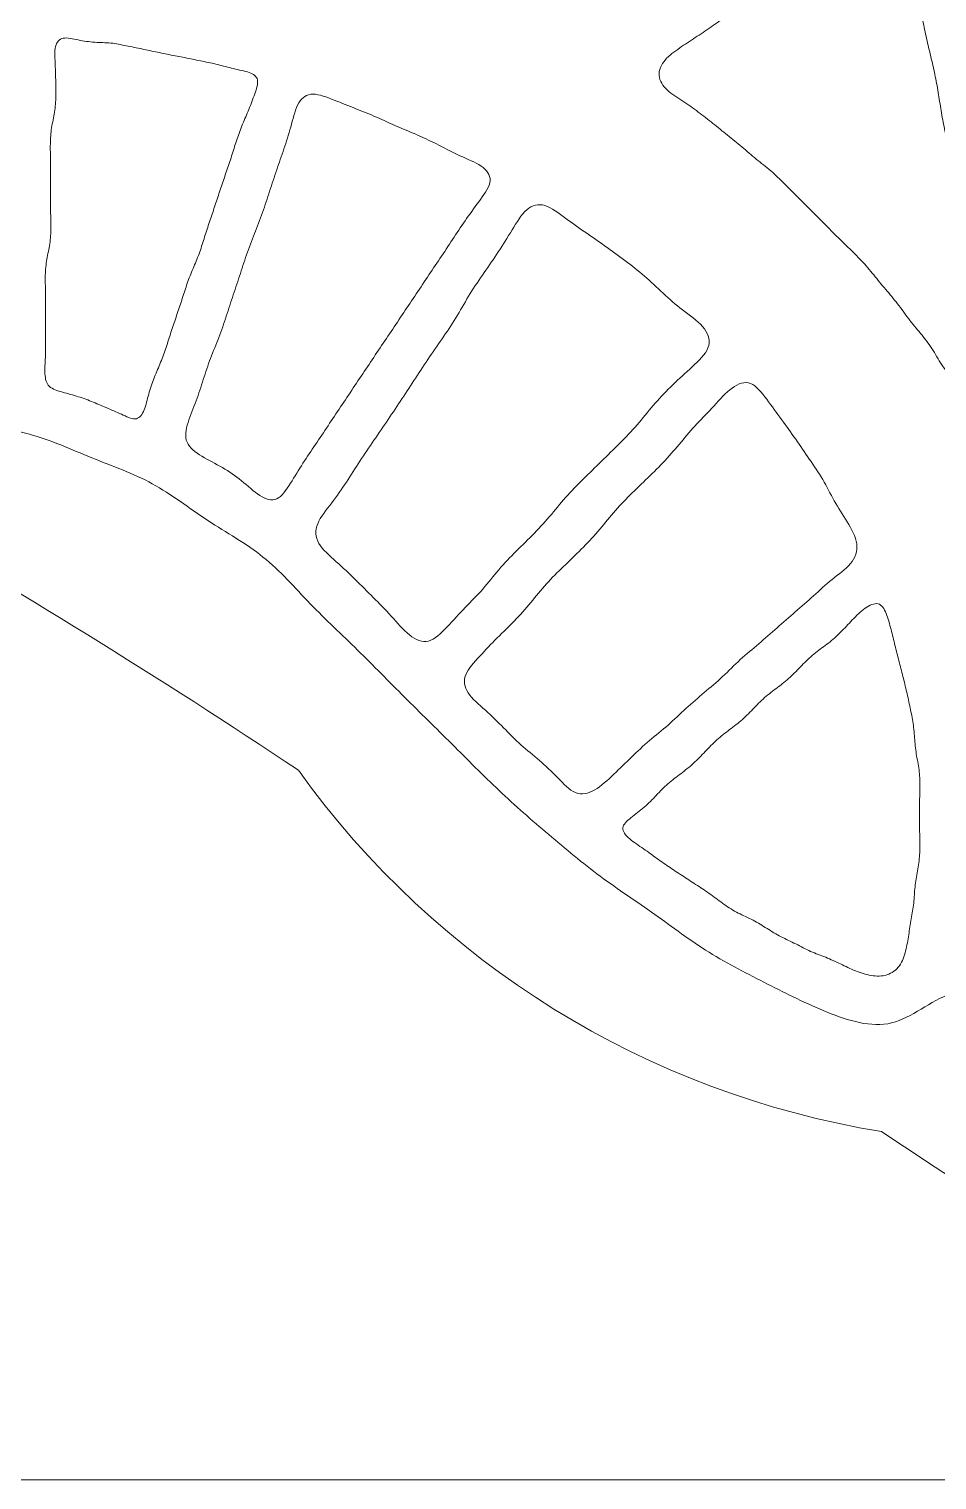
# Model space of a CAD drawing. Header units: inches. Extents: x 36 to 189, y -75 to 56.
# Drawn here: x 105.81 to 111.88, y -74.69 to -64.99 of the extents above; entities that cross this region are included whole.
import ezdxf

# ---------------------------------------------------------------- set-up
doc = ezdxf.new("R2010")
doc.units = ezdxf.units.IN
for name, color, linetype, lineweight in [('01_ORIGINAL_CAD', 7, 'Continuous', 20), ('10_EXTENSION_MASSES', 7, 'Continuous', 15), ('15_NEIGHBOURHOOD_CIRCULATION', 7, 'Continuous', 13)]:
    doc.layers.add(name, color=color, linetype=linetype, lineweight=lineweight)

# ---------------------------------------------------------------- blocks, each defined once
blk = doc.blocks.new('OPTION_08_GEOMETRIC_SHELL')
at = {"layer": '01_ORIGINAL_CAD'}
blk.add_line((71.4416, 17.3122), (36.2477, 17.3122), dxfattribs=at)
for centre, radius, start, end in [((27.3488, -15.6541), 45.3906, 56.18317, 60.40695), ((57.468, 25.5434), 5.9789, 215.66578, 260.76223), ((129.1585, 128.6999), 131.0408, 236.329902, 238.047924)]:
    blk.add_arc(centre, radius, start, end, dxfattribs=at)
at = {"layer": '10_EXTENSION_MASSES'}
for points, knots in [([(55.0617, 26.8065), (55.088, 26.8376), (55.1237, 26.863), (55.1589, 26.887), (55.194, 26.9111), (55.2287, 26.9338), (55.2632, 26.9565), (55.2978, 26.9792), (55.3323, 27.0019), (55.3664, 27.0258), (55.4005, 27.0497), (55.4343, 27.0748), (55.4692, 27.0975), (55.5041, 27.1203), (55.5402, 27.1407), (55.5774, 27.1593), (55.6146, 27.1778), (55.6528, 27.1946), (55.6905, 27.2126), (55.7283, 27.2307), (55.7655, 27.2499), (55.8027, 27.2692), (55.8398, 27.2885), (55.8769, 27.308), (55.9141, 27.3269), (55.9513, 27.3458), (55.9886, 27.3642), (56.0266, 27.3805), (56.0645, 27.3969), (56.103, 27.4113), (56.1413, 27.4258), (56.1797, 27.4403), (56.218, 27.455), (56.2566, 27.468), (56.2951, 27.4811), (56.3339, 27.4925), (56.373, 27.5054), (56.4122, 27.5183), (56.4516, 27.5327), (56.4922, 27.5487), (56.5329, 27.5647), (56.5747, 27.5822), (56.6089, 27.5855), (56.643, 27.5887), (56.6695, 27.5776), (56.6856, 27.5504), (56.7018, 27.5231), (56.7076, 27.4795), (56.7139, 27.4367), (56.7202, 27.3939), (56.727, 27.3518), (56.7347, 27.311), (56.7424, 27.2702), (56.7511, 27.2306), (56.7595, 27.1908), (56.7679, 27.151), (56.776, 27.1108), (56.7839, 27.0706), (56.7918, 27.0304), (56.7995, 26.99), (56.8084, 26.95), (56.8174, 26.9099), (56.8274, 26.8702), (56.837, 26.8303), (56.8466, 26.7905), (56.8557, 26.7506), (56.8641, 26.7106), (56.8725, 26.6706), (56.8803, 26.6304), (56.8869, 26.59), (56.8936, 26.5495), (56.8991, 26.5087), (56.9059, 26.4682), (56.9127, 26.4277), (56.9207, 26.3875), (56.9288, 26.3473), (56.937, 26.3071), (56.9453, 26.267), (56.9534, 26.2268), (56.9615, 26.1866), (56.9694, 26.1464), (56.9775, 26.1062), (56.9856, 26.066), (56.9938, 26.0258), (57.002, 25.9857), (57.0102, 25.9455), (57.0184, 25.9053), (57.0264, 25.8651), (57.0345, 25.8249), (57.0424, 25.7847), (57.0503, 25.7445), (57.0583, 25.7042), (57.0662, 25.664), (57.0743, 25.6238), (57.0824, 25.5836), (57.0907, 25.5435), (57.0989, 25.5033), (57.1071, 25.4632), (57.1153, 25.423), (57.1234, 25.3828), (57.1315, 25.3426), (57.1395, 25.3023), (57.1473, 25.2621), (57.1552, 25.2219), (57.1629, 25.1818), (57.1708, 25.1417), (57.1787, 25.1016), (57.1867, 25.0615), (57.1967, 25.0208), (57.2068, 24.98), (57.2188, 24.9387), (57.2263, 24.8987), (57.2337, 24.8587), (57.2364, 24.82), (57.2213, 24.787), (57.2061, 24.754), (57.1731, 24.7266), (57.1356, 24.7065), (57.098, 24.6865), (57.0559, 24.6739), (57.0199, 24.68), (56.984, 24.6862), (56.9542, 24.7112), (56.9289, 24.7432), (56.9037, 24.7752), (56.8831, 24.8142), (56.8608, 24.8507), (56.8385, 24.8872), (56.8145, 24.9212), (56.7885, 24.954), (56.7625, 24.9868), (56.7345, 25.0184), (56.7086, 25.0513), (56.6828, 25.0842), (56.6591, 25.1185), (56.634, 25.1517), (56.6089, 25.1849), (56.5825, 25.2169), (56.5557, 25.2489), (56.529, 25.2808), (56.5019, 25.3126), (56.4755, 25.3449), (56.4491, 25.3772), (56.4234, 25.4099), (56.3956, 25.4412), (56.3677, 25.4724), (56.3376, 25.5022), (56.3075, 25.5318), (56.2773, 25.5615), (56.2471, 25.591), (56.2171, 25.6208), (56.187, 25.6505), (56.1572, 25.6804), (56.1273, 25.7103), (56.0975, 25.7401), (56.0676, 25.7699), (56.0377, 25.7997), (56.0077, 25.8295), (55.9778, 25.8593), (55.9481, 25.8893), (55.9183, 25.9194), (55.8887, 25.9497), (55.8589, 25.9796), (55.829, 26.0094), (55.7989, 26.0389), (55.7672, 26.0661), (55.7356, 26.0932), (55.7024, 26.1181), (55.6701, 26.1444), (55.6379, 26.1706), (55.6066, 26.1983), (55.5747, 26.2252), (55.5429, 26.2521), (55.5105, 26.2781), (55.4781, 26.3043), (55.4458, 26.3305), (55.4135, 26.3568), (55.3811, 26.3827), (55.3487, 26.4086), (55.3161, 26.4341), (55.283, 26.4589), (55.2499, 26.4837), (55.2162, 26.5077), (55.1806, 26.531), (55.1449, 26.5543), (55.1072, 26.5768), (55.0771, 26.6051), (55.047, 26.6335), (55.0245, 26.6676), (55.0216, 26.7031), (55.0187, 26.7386), (55.0355, 26.7754), (55.0617, 26.8065)], [0, 0, 0, 0, 0.015625, 0.015625, 0.015625, 0.03125, 0.03125, 0.03125, 0.046875, 0.046875, 0.046875, 0.0625, 0.0625, 0.0625, 0.078125, 0.078125, 0.078125, 0.09375, 0.09375, 0.09375, 0.109375, 0.109375, 0.109375, 0.125, 0.125, 0.125, 0.140625, 0.140625, 0.140625, 0.15625, 0.15625, 0.15625, 0.171875, 0.171875, 0.171875, 0.1875, 0.1875, 0.1875, 0.203125, 0.203125, 0.203125, 0.21875, 0.21875, 0.21875, 0.234375, 0.234375, 0.234375, 0.25, 0.25, 0.25, 0.265625, 0.265625, 0.265625, 0.28125, 0.28125, 0.28125, 0.296875, 0.296875, 0.296875, 0.3125, 0.3125, 0.3125, 0.328125, 0.328125, 0.328125, 0.34375, 0.34375, 0.34375, 0.359375, 0.359375, 0.359375, 0.375, 0.375, 0.375, 0.390625, 0.390625, 0.390625, 0.40625, 0.40625, 0.40625, 0.421875, 0.421875, 0.421875, 0.4375, 0.4375, 0.4375, 0.453125, 0.453125, 0.453125, 0.46875, 0.46875, 0.46875, 0.484375, 0.484375, 0.484375, 0.5, 0.5, 0.5, 0.515625, 0.515625, 0.515625, 0.53125, 0.53125, 0.53125, 0.546875, 0.546875, 0.546875, 0.5625, 0.5625, 0.5625, 0.578125, 0.578125, 0.578125, 0.59375, 0.59375, 0.59375, 0.609375, 0.609375, 0.609375, 0.625, 0.625, 0.625, 0.640625, 0.640625, 0.640625, 0.65625, 0.65625, 0.65625, 0.671875, 0.671875, 0.671875, 0.6875, 0.6875, 0.6875, 0.703125, 0.703125, 0.703125, 0.71875, 0.71875, 0.71875, 0.734375, 0.734375, 0.734375, 0.75, 0.75, 0.75, 0.765625, 0.765625, 0.765625, 0.78125, 0.78125, 0.78125, 0.796875, 0.796875, 0.796875, 0.8125, 0.8125, 0.8125, 0.828125, 0.828125, 0.828125, 0.84375, 0.84375, 0.84375, 0.859375, 0.859375, 0.859375, 0.875, 0.875, 0.875, 0.890625, 0.890625, 0.890625, 0.90625, 0.90625, 0.90625, 0.921875, 0.921875, 0.921875, 0.9375, 0.9375, 0.9375, 0.953125, 0.953125, 0.953125, 0.96875, 0.96875, 0.96875, 0.984375, 0.984375, 0.984375, 1, 1, 1, 1]), ([(50.9396, 24.6319), (50.9219, 24.6535), (50.9176, 24.6857), (50.9169, 24.7213), (50.9162, 24.7569), (50.919, 24.7958), (50.9205, 24.8335), (50.9219, 24.8711), (50.9218, 24.9076), (50.9216, 24.9439), (50.9214, 24.9803), (50.9212, 25.0165), (50.9211, 25.0529), (50.921, 25.0892), (50.9212, 25.1256), (50.9211, 25.1621), (50.9211, 25.1986), (50.9209, 25.2351), (50.9202, 25.2717), (50.9196, 25.3084), (50.9185, 25.3451), (50.92, 25.3811), (50.9216, 25.417), (50.9257, 25.4522), (50.9321, 25.4869), (50.9385, 25.5215), (50.9471, 25.5557), (50.9515, 25.591), (50.956, 25.6263), (50.9564, 25.6628), (50.9562, 25.6993), (50.956, 25.7358), (50.9552, 25.7725), (50.9548, 25.809), (50.9544, 25.8455), (50.9544, 25.882), (50.9545, 25.9184), (50.9546, 25.9548), (50.9547, 25.9912), (50.9548, 26.0276), (50.9548, 26.0641), (50.9547, 26.1005), (50.9541, 26.1371), (50.9536, 26.1737), (50.9526, 26.2104), (50.9532, 26.2467), (50.9537, 26.2829), (50.956, 26.3188), (50.9616, 26.3539), (50.9672, 26.389), (50.9763, 26.4233), (50.9817, 26.4585), (50.9871, 26.4936), (50.9889, 26.5297), (50.9896, 26.5658), (50.9902, 26.6019), (50.9896, 26.6382), (50.9888, 26.675), (50.988, 26.7117), (50.9869, 26.7491), (50.9851, 26.7877), (50.9833, 26.8263), (50.9808, 26.8662), (50.9879, 26.8963), (50.9951, 26.9265), (51.012, 26.9469), (51.0388, 26.9523), (51.0656, 26.9578), (51.1024, 26.9482), (51.1392, 26.9407), (51.1761, 26.9333), (51.213, 26.928), (51.2494, 26.9255), (51.2859, 26.923), (51.3219, 26.9233), (51.357, 26.9197), (51.3921, 26.9162), (51.4264, 26.9087), (51.461, 26.9016), (51.4956, 26.8945), (51.5306, 26.8878), (51.5655, 26.8806), (51.6003, 26.8734), (51.635, 26.8658), (51.6697, 26.8584), (51.7043, 26.8511), (51.7389, 26.844), (51.7736, 26.8373), (51.8084, 26.8306), (51.8433, 26.8241), (51.8781, 26.8172), (51.913, 26.8103), (51.9478, 26.8029), (51.9822, 26.7958), (52.0166, 26.7886), (52.0507, 26.7818), (52.085, 26.7731), (52.1193, 26.7644), (52.1537, 26.7539), (52.1902, 26.7456), (52.2267, 26.7373), (52.2652, 26.7311), (52.2926, 26.7194), (52.3201, 26.7076), (52.3366, 26.6902), (52.3384, 26.6637), (52.3402, 26.6373), (52.3274, 26.6018), (52.3144, 26.5668), (52.3015, 26.5317), (52.2884, 26.497), (52.2745, 26.4637), (52.2607, 26.4303), (52.2461, 26.3983), (52.233, 26.3656), (52.2199, 26.333), (52.2083, 26.2997), (52.1972, 26.2662), (52.1861, 26.2327), (52.1755, 26.199), (52.1646, 26.1653), (52.1537, 26.1316), (52.1424, 26.0979), (52.131, 26.0643), (52.1197, 26.0307), (52.1082, 25.9973), (52.097, 25.9638), (52.0857, 25.9303), (52.0746, 25.8968), (52.0634, 25.8633), (52.0523, 25.8298), (52.041, 25.7962), (52.0298, 25.7627), (52.0185, 25.7292), (52.0072, 25.6957), (51.9964, 25.6621), (51.9856, 25.6284), (51.9753, 25.5947), (51.9642, 25.5611), (51.9531, 25.5276), (51.9413, 25.4942), (51.9279, 25.4614), (51.9144, 25.4286), (51.8994, 25.3963), (51.8865, 25.3634), (51.8735, 25.3304), (51.8626, 25.2968), (51.8517, 25.2631), (51.8407, 25.2294), (51.8298, 25.1956), (51.8186, 25.162), (51.8074, 25.1284), (51.7959, 25.0949), (51.7846, 25.0614), (51.7733, 25.0279), (51.7621, 24.9943), (51.7513, 24.9606), (51.7406, 24.9269), (51.7303, 24.8931), (51.7186, 24.8597), (51.707, 24.8264), (51.694, 24.7936), (51.6803, 24.7611), (51.6666, 24.7286), (51.6523, 24.6964), (51.6399, 24.6633), (51.6274, 24.6301), (51.6168, 24.5959), (51.607, 24.5596), (51.5973, 24.5232), (51.5885, 24.4847), (51.5752, 24.4558), (51.5619, 24.427), (51.5442, 24.408), (51.5192, 24.4068), (51.4942, 24.4057), (51.4618, 24.4225), (51.4283, 24.4381), (51.3947, 24.4537), (51.3598, 24.468), (51.3264, 24.4823), (51.2929, 24.4965), (51.2607, 24.5107), (51.228, 24.5238), (51.1953, 24.5368), (51.162, 24.5488), (51.1272, 24.5594), (51.0923, 24.57), (51.056, 24.5791), (51.0222, 24.5892), (50.9885, 24.5993), (50.9573, 24.6102), (50.9396, 24.6319)], [0, 0, 0, 0, 0.015625, 0.015625, 0.015625, 0.03125, 0.03125, 0.03125, 0.046875, 0.046875, 0.046875, 0.0625, 0.0625, 0.0625, 0.078125, 0.078125, 0.078125, 0.09375, 0.09375, 0.09375, 0.109375, 0.109375, 0.109375, 0.125, 0.125, 0.125, 0.140625, 0.140625, 0.140625, 0.15625, 0.15625, 0.15625, 0.171875, 0.171875, 0.171875, 0.1875, 0.1875, 0.1875, 0.203125, 0.203125, 0.203125, 0.21875, 0.21875, 0.21875, 0.234375, 0.234375, 0.234375, 0.25, 0.25, 0.25, 0.265625, 0.265625, 0.265625, 0.28125, 0.28125, 0.28125, 0.296875, 0.296875, 0.296875, 0.3125, 0.3125, 0.3125, 0.328125, 0.328125, 0.328125, 0.34375, 0.34375, 0.34375, 0.359375, 0.359375, 0.359375, 0.375, 0.375, 0.375, 0.390625, 0.390625, 0.390625, 0.40625, 0.40625, 0.40625, 0.421875, 0.421875, 0.421875, 0.4375, 0.4375, 0.4375, 0.453125, 0.453125, 0.453125, 0.46875, 0.46875, 0.46875, 0.484375, 0.484375, 0.484375, 0.5, 0.5, 0.5, 0.515625, 0.515625, 0.515625, 0.53125, 0.53125, 0.53125, 0.546875, 0.546875, 0.546875, 0.5625, 0.5625, 0.5625, 0.578125, 0.578125, 0.578125, 0.59375, 0.59375, 0.59375, 0.609375, 0.609375, 0.609375, 0.625, 0.625, 0.625, 0.640625, 0.640625, 0.640625, 0.65625, 0.65625, 0.65625, 0.671875, 0.671875, 0.671875, 0.6875, 0.6875, 0.6875, 0.703125, 0.703125, 0.703125, 0.71875, 0.71875, 0.71875, 0.734375, 0.734375, 0.734375, 0.75, 0.75, 0.75, 0.765625, 0.765625, 0.765625, 0.78125, 0.78125, 0.78125, 0.796875, 0.796875, 0.796875, 0.8125, 0.8125, 0.8125, 0.828125, 0.828125, 0.828125, 0.84375, 0.84375, 0.84375, 0.859375, 0.859375, 0.859375, 0.875, 0.875, 0.875, 0.890625, 0.890625, 0.890625, 0.90625, 0.90625, 0.90625, 0.921875, 0.921875, 0.921875, 0.9375, 0.9375, 0.9375, 0.953125, 0.953125, 0.953125, 0.96875, 0.96875, 0.96875, 0.984375, 0.984375, 0.984375, 1, 1, 1, 1]), ([(51.8668, 24.2509), (51.8511, 24.2887), (51.8588, 24.3346), (51.8733, 24.3821), (51.8877, 24.4297), (51.9089, 24.4788), (51.9269, 24.527), (51.945, 24.5753), (51.96, 24.6227), (51.9753, 24.6702), (51.9905, 24.7176), (52.006, 24.765), (52.0238, 24.8118), (52.0415, 24.8587), (52.0614, 24.9049), (52.0793, 24.9519), (52.0972, 24.9988), (52.1131, 25.0464), (52.1288, 25.0941), (52.1445, 25.1418), (52.1602, 25.1895), (52.1759, 25.2371), (52.1917, 25.2848), (52.2076, 25.3324), (52.2231, 25.38), (52.2387, 25.4276), (52.2539, 25.4753), (52.2707, 25.5224), (52.2874, 25.5696), (52.3057, 25.6162), (52.324, 25.663), (52.3423, 25.7098), (52.3604, 25.7567), (52.3771, 25.804), (52.3938, 25.8514), (52.4091, 25.8991), (52.4246, 25.9468), (52.4401, 25.9945), (52.4559, 26.0421), (52.4719, 26.0892), (52.488, 26.1364), (52.5043, 26.1831), (52.52, 26.2306), (52.5357, 26.2782), (52.5509, 26.3265), (52.5648, 26.3776), (52.5787, 26.4288), (52.5914, 26.4826), (52.6135, 26.5199), (52.6356, 26.5573), (52.6671, 26.5781), (52.7084, 26.5782), (52.7497, 26.5784), (52.8006, 26.558), (52.85, 26.5383), (52.8993, 26.5186), (52.9471, 26.4997), (52.994, 26.4812), (53.0409, 26.4626), (53.0871, 26.4444), (53.1331, 26.4243), (53.1792, 26.4042), (53.2251, 26.3823), (53.2717, 26.362), (53.3184, 26.3416), (53.3657, 26.3228), (53.4122, 26.3024), (53.4586, 26.282), (53.5043, 26.2601), (53.5498, 26.2368), (53.5953, 26.2135), (53.6408, 26.1889), (53.6901, 26.1665), (53.7395, 26.1441), (53.7927, 26.1238), (53.8315, 26.0974), (53.8704, 26.071), (53.8948, 26.0384), (53.8918, 26.0001), (53.8889, 25.9618), (53.8585, 25.9179), (53.8275, 25.8747), (53.7965, 25.8316), (53.7648, 25.7892), (53.7354, 25.7472), (53.706, 25.7051), (53.6789, 25.6634), (53.6513, 25.6215), (53.6237, 25.5796), (53.5957, 25.5376), (53.5676, 25.4956), (53.5395, 25.4536), (53.5113, 25.4116), (53.4832, 25.3696), (53.4551, 25.3276), (53.427, 25.2856), (53.3989, 25.2436), (53.3708, 25.2016), (53.3427, 25.1596), (53.3146, 25.1176), (53.2866, 25.0756), (53.2585, 25.0336), (53.2304, 24.9917), (53.2023, 24.9497), (53.1742, 24.9077), (53.1461, 24.8657), (53.118, 24.8237), (53.0899, 24.7817), (53.0618, 24.7397), (53.0337, 24.6977), (53.0056, 24.6557), (52.9775, 24.6138), (52.9495, 24.5718), (52.9214, 24.5298), (52.8933, 24.4877), (52.8653, 24.4457), (52.8373, 24.4036), (52.8092, 24.3615), (52.7812, 24.3195), (52.7531, 24.2776), (52.725, 24.2361), (52.6969, 24.1946), (52.6688, 24.1535), (52.6412, 24.1101), (52.6136, 24.0666), (52.5866, 24.0209), (52.5582, 23.9761), (52.5298, 23.9313), (52.5, 23.8875), (52.4658, 23.8721), (52.4315, 23.8568), (52.3927, 23.8699), (52.3528, 23.8956), (52.3129, 23.9213), (52.2719, 23.9594), (52.2307, 23.993), (52.1894, 24.0266), (52.1478, 24.0555), (52.1029, 24.0815), (52.0579, 24.1075), (52.0096, 24.1306), (51.9658, 24.157), (51.922, 24.1834), (51.8826, 24.2131), (51.8668, 24.2509)], [0, 0, 0, 0, 0.020833, 0.020833, 0.020833, 0.041667, 0.041667, 0.041667, 0.0625, 0.0625, 0.0625, 0.083333, 0.083333, 0.083333, 0.104167, 0.104167, 0.104167, 0.125, 0.125, 0.125, 0.145833, 0.145833, 0.145833, 0.166667, 0.166667, 0.166667, 0.1875, 0.1875, 0.1875, 0.208333, 0.208333, 0.208333, 0.229167, 0.229167, 0.229167, 0.25, 0.25, 0.25, 0.270833, 0.270833, 0.270833, 0.291667, 0.291667, 0.291667, 0.3125, 0.3125, 0.3125, 0.333333, 0.333333, 0.333333, 0.354167, 0.354167, 0.354167, 0.375, 0.375, 0.375, 0.395833, 0.395833, 0.395833, 0.416667, 0.416667, 0.416667, 0.4375, 0.4375, 0.4375, 0.458333, 0.458333, 0.458333, 0.479167, 0.479167, 0.479167, 0.5, 0.5, 0.5, 0.520833, 0.520833, 0.520833, 0.541667, 0.541667, 0.541667, 0.5625, 0.5625, 0.5625, 0.583333, 0.583333, 0.583333, 0.604167, 0.604167, 0.604167, 0.625, 0.625, 0.625, 0.645833, 0.645833, 0.645833, 0.666667, 0.666667, 0.666667, 0.6875, 0.6875, 0.6875, 0.708333, 0.708333, 0.708333, 0.729167, 0.729167, 0.729167, 0.75, 0.75, 0.75, 0.770833, 0.770833, 0.770833, 0.791667, 0.791667, 0.791667, 0.8125, 0.8125, 0.8125, 0.833333, 0.833333, 0.833333, 0.854167, 0.854167, 0.854167, 0.875, 0.875, 0.875, 0.895833, 0.895833, 0.895833, 0.916667, 0.916667, 0.916667, 0.9375, 0.9375, 0.9375, 0.958333, 0.958333, 0.958333, 0.979167, 0.979167, 0.979167, 1, 1, 1, 1]), ([(52.8334, 23.8447), (52.869, 23.8913), (52.901, 23.9378), (52.9316, 23.9844), (52.9622, 24.0311), (52.9913, 24.0778), (53.0218, 24.1244), (53.0522, 24.171), (53.0841, 24.2174), (53.1159, 24.2638), (53.1477, 24.3101), (53.1793, 24.3565), (53.2106, 24.4028), (53.2418, 24.4491), (53.2726, 24.4953), (53.3032, 24.5417), (53.3338, 24.588), (53.3642, 24.6345), (53.3946, 24.6811), (53.4251, 24.7278), (53.4556, 24.7747), (53.4873, 24.8211), (53.5189, 24.8675), (53.5517, 24.9134), (53.5832, 24.9597), (53.6147, 25.0059), (53.645, 25.0525), (53.6737, 25.1003), (53.7024, 25.148), (53.7295, 25.1969), (53.7591, 25.2446), (53.7886, 25.2924), (53.8206, 25.3389), (53.8525, 25.3851), (53.8843, 25.4312), (53.9159, 25.4769), (53.9469, 25.5239), (53.978, 25.5709), (54.0083, 25.6193), (54.0391, 25.6701), (54.0699, 25.721), (54.101, 25.7744), (54.1371, 25.8059), (54.1731, 25.8375), (54.2141, 25.8471), (54.2585, 25.8333), (54.303, 25.8195), (54.3509, 25.7822), (54.3982, 25.7473), (54.4455, 25.7124), (54.4921, 25.6799), (54.538, 25.648), (54.584, 25.6161), (54.6293, 25.5848), (54.6744, 25.5524), (54.7195, 25.5201), (54.7645, 25.4868), (54.8092, 25.4532), (54.8539, 25.4195), (54.8983, 25.3854), (54.9402, 25.3483), (54.9821, 25.3111), (55.0215, 25.2709), (55.0631, 25.2328), (55.1047, 25.1947), (55.1485, 25.1587), (55.1958, 25.1226), (55.243, 25.0864), (55.2937, 25.0502), (55.3242, 25.0098), (55.3547, 24.9693), (55.365, 24.9246), (55.3479, 24.8811), (55.3309, 24.8377), (55.2866, 24.7955), (55.2425, 24.7548), (55.1984, 24.7141), (55.1546, 24.6749), (55.1132, 24.6351), (55.0718, 24.5953), (55.0328, 24.5549), (54.9962, 24.5126), (54.9596, 24.4703), (54.9253, 24.4261), (54.8887, 24.3834), (54.8521, 24.3407), (54.8133, 24.2996), (54.7733, 24.2591), (54.7334, 24.2186), (54.6925, 24.1789), (54.6518, 24.139), (54.611, 24.0992), (54.5704, 24.0592), (54.5297, 24.0192), (54.4891, 23.9793), (54.4484, 23.9394), (54.4105, 23.8976), (54.3726, 23.8557), (54.3375, 23.8119), (54.3013, 23.7688), (54.2651, 23.7258), (54.2278, 23.6835), (54.1883, 23.6428), (54.1487, 23.6021), (54.1068, 23.563), (54.0665, 23.5228), (54.0262, 23.4826), (53.9874, 23.4413), (53.9509, 23.3985), (53.9143, 23.3556), (53.8801, 23.3113), (53.843, 23.2694), (53.806, 23.2274), (53.7662, 23.1878), (53.7262, 23.1459), (53.6862, 23.104), (53.646, 23.0598), (53.6053, 23.0168), (53.5645, 22.9739), (53.5232, 22.9323), (53.4809, 22.921), (53.4386, 22.9098), (53.3952, 22.9291), (53.3534, 22.9627), (53.3116, 22.9963), (53.2713, 23.0443), (53.2312, 23.0885), (53.191, 23.1326), (53.1509, 23.1729), (53.1111, 23.2128), (53.0714, 23.2528), (53.0319, 23.2924), (52.9913, 23.3323), (52.9506, 23.3722), (52.9087, 23.4123), (52.8642, 23.4523), (52.8198, 23.4924), (52.7727, 23.5324), (52.7481, 23.5745), (52.7235, 23.6166), (52.7214, 23.6607), (52.7399, 23.7061), (52.7585, 23.7515), (52.7977, 23.7982), (52.8334, 23.8447)], [0, 0, 0, 0, 0.020833, 0.020833, 0.020833, 0.041667, 0.041667, 0.041667, 0.0625, 0.0625, 0.0625, 0.083333, 0.083333, 0.083333, 0.104167, 0.104167, 0.104167, 0.125, 0.125, 0.125, 0.145833, 0.145833, 0.145833, 0.166667, 0.166667, 0.166667, 0.1875, 0.1875, 0.1875, 0.208333, 0.208333, 0.208333, 0.229167, 0.229167, 0.229167, 0.25, 0.25, 0.25, 0.270833, 0.270833, 0.270833, 0.291667, 0.291667, 0.291667, 0.3125, 0.3125, 0.3125, 0.333333, 0.333333, 0.333333, 0.354167, 0.354167, 0.354167, 0.375, 0.375, 0.375, 0.395833, 0.395833, 0.395833, 0.416667, 0.416667, 0.416667, 0.4375, 0.4375, 0.4375, 0.458333, 0.458333, 0.458333, 0.479167, 0.479167, 0.479167, 0.5, 0.5, 0.5, 0.520833, 0.520833, 0.520833, 0.541667, 0.541667, 0.541667, 0.5625, 0.5625, 0.5625, 0.583333, 0.583333, 0.583333, 0.604167, 0.604167, 0.604167, 0.625, 0.625, 0.625, 0.645833, 0.645833, 0.645833, 0.666667, 0.666667, 0.666667, 0.6875, 0.6875, 0.6875, 0.708333, 0.708333, 0.708333, 0.729167, 0.729167, 0.729167, 0.75, 0.75, 0.75, 0.770833, 0.770833, 0.770833, 0.791667, 0.791667, 0.791667, 0.8125, 0.8125, 0.8125, 0.833333, 0.833333, 0.833333, 0.854167, 0.854167, 0.854167, 0.875, 0.875, 0.875, 0.895833, 0.895833, 0.895833, 0.916667, 0.916667, 0.916667, 0.9375, 0.9375, 0.9375, 0.958333, 0.958333, 0.958333, 0.979167, 0.979167, 0.979167, 1, 1, 1, 1]), ([(53.8234, 22.8215), (53.8621, 22.8629), (53.9004, 22.9031), (53.9393, 22.942), (53.9782, 22.9809), (54.0177, 23.0184), (54.0554, 23.0575), (54.0931, 23.0966), (54.129, 23.1373), (54.1637, 23.1788), (54.1984, 23.2203), (54.2319, 23.2627), (54.2682, 23.3031), (54.3045, 23.3435), (54.3437, 23.3819), (54.3831, 23.42), (54.4226, 23.4582), (54.4624, 23.4962), (54.501, 23.5349), (54.5397, 23.5736), (54.5773, 23.6131), (54.6125, 23.6542), (54.6477, 23.6954), (54.6804, 23.7382), (54.7158, 23.7792), (54.7512, 23.8203), (54.7892, 23.8595), (54.8279, 23.8981), (54.8667, 23.9368), (54.9062, 23.9749), (54.9457, 24.013), (54.9852, 24.0512), (55.0247, 24.0894), (55.0618, 24.1292), (55.099, 24.1691), (55.1338, 24.2107), (55.1684, 24.2519), (55.2031, 24.2932), (55.2375, 24.3343), (55.2743, 24.374), (55.311, 24.4138), (55.35, 24.4523), (55.3892, 24.4946), (55.4283, 24.5369), (55.4676, 24.583), (55.5089, 24.6134), (55.5503, 24.6439), (55.5936, 24.6586), (55.6326, 24.6436), (55.6716, 24.6285), (55.7063, 24.5837), (55.7404, 24.5382), (55.7744, 24.4927), (55.8079, 24.4465), (55.8403, 24.4021), (55.8726, 24.3576), (55.9039, 24.3148), (55.9343, 24.271), (55.9648, 24.2272), (55.9945, 24.1824), (56.0251, 24.1377), (56.0557, 24.0931), (56.0873, 24.0486), (56.1148, 24.0021), (56.1422, 23.9556), (56.1655, 23.9071), (56.1921, 23.8598), (56.2187, 23.8125), (56.2486, 23.7665), (56.2779, 23.7183), (56.3072, 23.6702), (56.336, 23.62), (56.3423, 23.572), (56.3487, 23.524), (56.3326, 23.4782), (56.3006, 23.4393), (56.2686, 23.4003), (56.2207, 23.3683), (56.177, 23.3331), (56.1333, 23.298), (56.0938, 23.2597), (56.0536, 23.2232), (56.0135, 23.1866), (55.9727, 23.1518), (55.9318, 23.1166), (55.891, 23.0814), (55.8501, 23.0458), (55.8094, 23.0099), (55.7688, 22.974), (55.7284, 22.9378), (55.6872, 22.9028), (55.646, 22.8678), (55.604, 22.8341), (55.5639, 22.7974), (55.5238, 22.7607), (55.4857, 22.721), (55.4459, 22.6839), (55.4061, 22.6467), (55.3647, 22.6121), (55.3234, 22.5773), (55.2821, 22.5425), (55.2409, 22.5075), (55.2008, 22.4708), (55.1608, 22.4341), (55.1218, 22.3956), (55.081, 22.3599), (55.0402, 22.3243), (54.9976, 22.2914), (54.9567, 22.2562), (54.9158, 22.221), (54.8768, 22.1834), (54.8376, 22.1455), (54.7984, 22.1077), (54.7592, 22.0697), (54.7181, 22.0306), (54.677, 21.9916), (54.6341, 21.9515), (54.5909, 21.9265), (54.5478, 21.9015), (54.5044, 21.8917), (54.4631, 21.9083), (54.4218, 21.9249), (54.3826, 21.9679), (54.3428, 22.0087), (54.303, 22.0494), (54.2627, 22.088), (54.2214, 22.1236), (54.1801, 22.1592), (54.1378, 22.1918), (54.0979, 22.2277), (54.058, 22.2636), (54.0203, 22.3028), (53.9817, 22.3418), (53.9431, 22.3809), (53.9035, 22.4199), (53.8607, 22.4586), (53.8178, 22.4973), (53.7717, 22.5358), (53.7454, 22.5751), (53.7192, 22.6145), (53.7128, 22.6547), (53.7291, 22.6961), (53.7455, 22.7375), (53.7846, 22.7801), (53.8234, 22.8215)], [0, 0, 0, 0, 0.020833, 0.020833, 0.020833, 0.041667, 0.041667, 0.041667, 0.0625, 0.0625, 0.0625, 0.083333, 0.083333, 0.083333, 0.104167, 0.104167, 0.104167, 0.125, 0.125, 0.125, 0.145833, 0.145833, 0.145833, 0.166667, 0.166667, 0.166667, 0.1875, 0.1875, 0.1875, 0.208333, 0.208333, 0.208333, 0.229167, 0.229167, 0.229167, 0.25, 0.25, 0.25, 0.270833, 0.270833, 0.270833, 0.291667, 0.291667, 0.291667, 0.3125, 0.3125, 0.3125, 0.333333, 0.333333, 0.333333, 0.354167, 0.354167, 0.354167, 0.375, 0.375, 0.375, 0.395833, 0.395833, 0.395833, 0.416667, 0.416667, 0.416667, 0.4375, 0.4375, 0.4375, 0.458333, 0.458333, 0.458333, 0.479167, 0.479167, 0.479167, 0.5, 0.5, 0.5, 0.520833, 0.520833, 0.520833, 0.541667, 0.541667, 0.541667, 0.5625, 0.5625, 0.5625, 0.583333, 0.583333, 0.583333, 0.604167, 0.604167, 0.604167, 0.625, 0.625, 0.625, 0.645833, 0.645833, 0.645833, 0.666667, 0.666667, 0.666667, 0.6875, 0.6875, 0.6875, 0.708333, 0.708333, 0.708333, 0.729167, 0.729167, 0.729167, 0.75, 0.75, 0.75, 0.770833, 0.770833, 0.770833, 0.791667, 0.791667, 0.791667, 0.8125, 0.8125, 0.8125, 0.833333, 0.833333, 0.833333, 0.854167, 0.854167, 0.854167, 0.875, 0.875, 0.875, 0.895833, 0.895833, 0.895833, 0.916667, 0.916667, 0.916667, 0.9375, 0.9375, 0.9375, 0.958333, 0.958333, 0.958333, 0.979167, 0.979167, 0.979167, 1, 1, 1, 1]), ([(54.7788, 21.6723), (54.7806, 21.6958), (54.8047, 21.7174), (54.833, 21.7399), (54.8613, 21.7623), (54.8936, 21.7856), (54.9225, 21.8108), (54.9514, 21.836), (54.9768, 21.8631), (55.0023, 21.8899), (55.0277, 21.9167), (55.0533, 21.9432), (55.0808, 21.9672), (55.1082, 21.9912), (55.1375, 22.0127), (55.1664, 22.0347), (55.1953, 22.0568), (55.2238, 22.0794), (55.2509, 22.1041), (55.2781, 22.1288), (55.3038, 22.1557), (55.3295, 22.1826), (55.3552, 22.2094), (55.3809, 22.2363), (55.4081, 22.2609), (55.4353, 22.2855), (55.464, 22.3078), (55.4929, 22.3297), (55.5218, 22.3517), (55.551, 22.3733), (55.5784, 22.3976), (55.6058, 22.4219), (55.6315, 22.4488), (55.6573, 22.4754), (55.6832, 22.5021), (55.7092, 22.5285), (55.737, 22.5522), (55.7648, 22.5759), (55.7944, 22.5968), (55.8232, 22.6189), (55.8521, 22.641), (55.8801, 22.6643), (55.9069, 22.6896), (55.9336, 22.7149), (55.959, 22.7422), (55.9851, 22.7685), (56.0112, 22.7948), (56.038, 22.82), (56.0664, 22.8429), (56.0948, 22.8657), (56.1248, 22.8861), (56.1533, 22.9085), (56.1818, 22.931), (56.2088, 22.9555), (56.2348, 22.9813), (56.2609, 23.0072), (56.286, 23.0344), (56.3127, 23.0625), (56.3394, 23.0905), (56.3678, 23.1193), (56.3979, 23.1407), (56.4281, 23.1622), (56.46, 23.1764), (56.4845, 23.1703), (56.509, 23.1642), (56.5262, 23.1379), (56.5395, 23.1056), (56.5528, 23.0733), (56.5622, 23.035), (56.5713, 22.9985), (56.5804, 22.9621), (56.5891, 22.9276), (56.5979, 22.8931), (56.6066, 22.8586), (56.6154, 22.8241), (56.6241, 22.7895), (56.6329, 22.7549), (56.6418, 22.72), (56.6506, 22.6853), (56.6594, 22.6505), (56.6682, 22.6157), (56.6762, 22.5807), (56.6842, 22.5457), (56.6913, 22.5105), (56.6988, 22.4755), (56.7063, 22.4404), (56.7142, 22.4054), (56.7192, 22.3697), (56.7241, 22.334), (56.7262, 22.2974), (56.7294, 22.2612), (56.7325, 22.225), (56.7366, 22.189), (56.7426, 22.1536), (56.7485, 22.1182), (56.7562, 22.0832), (56.76, 22.0473), (56.7639, 22.0113), (56.7638, 21.9743), (56.7635, 21.9372), (56.7631, 21.9001), (56.7625, 21.863), (56.7622, 21.8259), (56.7619, 21.7889), (56.7619, 21.752), (56.7621, 21.715), (56.7623, 21.678), (56.7627, 21.6409), (56.7633, 21.6038), (56.764, 21.5667), (56.7648, 21.5295), (56.7624, 21.4931), (56.7601, 21.4567), (56.7545, 21.421), (56.7483, 21.3855), (56.7421, 21.35), (56.7354, 21.3146), (56.7316, 21.2785), (56.7279, 21.2424), (56.7271, 21.2057), (56.7229, 21.1698), (56.7187, 21.1339), (56.7112, 21.0989), (56.7052, 21.0635), (56.6993, 21.0281), (56.6948, 20.9924), (56.6896, 20.9566), (56.6843, 20.9209), (56.6781, 20.8851), (56.669, 20.8497), (56.6598, 20.8144), (56.6477, 20.7794), (56.6271, 20.7509), (56.6065, 20.7224), (56.5775, 20.7004), (56.5444, 20.6898), (56.5113, 20.6792), (56.474, 20.68), (56.4379, 20.6859), (56.4018, 20.6919), (56.3667, 20.703), (56.333, 20.7167), (56.2993, 20.7303), (56.2669, 20.7466), (56.2341, 20.7623), (56.2014, 20.7781), (56.1684, 20.7933), (56.1349, 20.8068), (56.1013, 20.8203), (56.0671, 20.8321), (56.0338, 20.8469), (56.0006, 20.8617), (55.9682, 20.8795), (55.9352, 20.896), (55.9023, 20.9126), (55.8688, 20.9279), (55.8366, 20.9449), (55.8044, 20.9618), (55.7735, 20.9804), (55.7428, 20.9995), (55.712, 21.0187), (55.6815, 21.0383), (55.6491, 21.0552), (55.6168, 21.0721), (55.5826, 21.0862), (55.55, 21.103), (55.5173, 21.1198), (55.4862, 21.1393), (55.4562, 21.1606), (55.4263, 21.1819), (55.3974, 21.205), (55.3677, 21.2264), (55.338, 21.2478), (55.3075, 21.2674), (55.2771, 21.2871), (55.2467, 21.3068), (55.2164, 21.3266), (55.1861, 21.3465), (55.1558, 21.3665), (55.1255, 21.3865), (55.0956, 21.4066), (55.0656, 21.4267), (55.036, 21.4468), (55.0069, 21.4678), (54.9777, 21.4888), (54.949, 21.5107), (54.9176, 21.5324), (54.8862, 21.5542), (54.8522, 21.5759), (54.8249, 21.5996), (54.7976, 21.6232), (54.777, 21.6487), (54.7788, 21.6723)], [0, 0, 0, 0, 0.015625, 0.015625, 0.015625, 0.03125, 0.03125, 0.03125, 0.046875, 0.046875, 0.046875, 0.0625, 0.0625, 0.0625, 0.078125, 0.078125, 0.078125, 0.09375, 0.09375, 0.09375, 0.109375, 0.109375, 0.109375, 0.125, 0.125, 0.125, 0.140625, 0.140625, 0.140625, 0.15625, 0.15625, 0.15625, 0.171875, 0.171875, 0.171875, 0.1875, 0.1875, 0.1875, 0.203125, 0.203125, 0.203125, 0.21875, 0.21875, 0.21875, 0.234375, 0.234375, 0.234375, 0.25, 0.25, 0.25, 0.265625, 0.265625, 0.265625, 0.28125, 0.28125, 0.28125, 0.296875, 0.296875, 0.296875, 0.3125, 0.3125, 0.3125, 0.328125, 0.328125, 0.328125, 0.34375, 0.34375, 0.34375, 0.359375, 0.359375, 0.359375, 0.375, 0.375, 0.375, 0.390625, 0.390625, 0.390625, 0.40625, 0.40625, 0.40625, 0.421875, 0.421875, 0.421875, 0.4375, 0.4375, 0.4375, 0.453125, 0.453125, 0.453125, 0.46875, 0.46875, 0.46875, 0.484375, 0.484375, 0.484375, 0.5, 0.5, 0.5, 0.515625, 0.515625, 0.515625, 0.53125, 0.53125, 0.53125, 0.546875, 0.546875, 0.546875, 0.5625, 0.5625, 0.5625, 0.578125, 0.578125, 0.578125, 0.59375, 0.59375, 0.59375, 0.609375, 0.609375, 0.609375, 0.625, 0.625, 0.625, 0.640625, 0.640625, 0.640625, 0.65625, 0.65625, 0.65625, 0.671875, 0.671875, 0.671875, 0.6875, 0.6875, 0.6875, 0.703125, 0.703125, 0.703125, 0.71875, 0.71875, 0.71875, 0.734375, 0.734375, 0.734375, 0.75, 0.75, 0.75, 0.765625, 0.765625, 0.765625, 0.78125, 0.78125, 0.78125, 0.796875, 0.796875, 0.796875, 0.8125, 0.8125, 0.8125, 0.828125, 0.828125, 0.828125, 0.84375, 0.84375, 0.84375, 0.859375, 0.859375, 0.859375, 0.875, 0.875, 0.875, 0.890625, 0.890625, 0.890625, 0.90625, 0.90625, 0.90625, 0.921875, 0.921875, 0.921875, 0.9375, 0.9375, 0.9375, 0.953125, 0.953125, 0.953125, 0.96875, 0.96875, 0.96875, 0.984375, 0.984375, 0.984375, 1, 1, 1, 1])]:
    blk.add_open_spline(points, degree=3, knots=knots, dxfattribs=at)
at = {"layer": '15_NEIGHBOURHOOD_CIRCULATION'}
for points, knots in [([(41.5058, 26.3433), (41.5891, 26.3054), (41.6711, 26.2668), (41.7545, 26.2297), (41.838, 26.1926), (41.9228, 26.1569), (41.9984, 26.1074), (42.074, 26.0579), (42.1403, 25.9946), (42.2101, 25.9352), (42.2799, 25.8758), (42.3533, 25.8203), (42.4236, 25.7631), (42.494, 25.7059), (42.5612, 25.647), (42.6327, 25.589), (42.7041, 25.5309), (42.7798, 25.4737), (42.8481, 25.4156), (42.9164, 25.3575), (42.9774, 25.2985), (43.054, 25.2448), (43.1307, 25.1911), (43.223, 25.1426), (43.3075, 25.1582), (43.392, 25.1739), (43.4686, 25.2536), (43.5471, 25.2858), (43.6256, 25.318), (43.706, 25.3026), (43.7876, 25.2707), (43.8692, 25.2387), (43.9521, 25.1902), (44.0426, 25.1698), (44.1332, 25.1493), (44.2313, 25.1568), (44.3103, 25.1947), (44.3892, 25.2327), (44.4489, 25.3011), (44.4635, 25.3875), (44.4782, 25.4738), (44.4478, 25.5781), (44.3861, 25.6416), (44.3245, 25.705), (44.2316, 25.7278), (44.1429, 25.7543), (44.0542, 25.7808), (43.9697, 25.8111), (43.9049, 25.8695), (43.8401, 25.9279), (43.795, 26.0143), (43.7432, 26.0934), (43.6913, 26.1725), (43.6329, 26.2442), (43.6571, 26.308), (43.6814, 26.3718), (43.7885, 26.4277), (43.8669, 26.4884), (43.9453, 26.5491), (43.995, 26.6146), (44.0599, 26.673), (44.1248, 26.7313), (44.2049, 26.7825), (44.2742, 26.8468), (44.3434, 26.9112), (44.4017, 26.9887), (44.4722, 27.039), (44.5427, 27.0892), (44.6255, 27.1121), (44.7139, 27.1108), (44.8024, 27.1094), (44.8966, 27.0838), (44.9882, 27.0698), (45.0798, 27.0558), (45.1687, 27.0534), (45.2588, 27.0455), (45.3489, 27.0376), (45.4402, 27.0242), (45.5312, 27.0127), (45.6222, 27.0013), (45.713, 26.9918), (45.8032, 26.983), (45.8934, 26.9742), (45.983, 26.966), (46.0747, 26.9551), (46.1664, 26.9442), (46.2602, 26.9306), (46.3341, 26.885), (46.408, 26.8393), (46.4619, 26.7617), (46.4976, 26.6752), (46.5333, 26.5886), (46.5508, 26.4932), (46.5967, 26.4197), (46.6426, 26.3461), (46.7171, 26.2945), (46.7947, 26.2435), (46.8724, 26.1926), (46.9533, 26.1423), (47.0398, 26.1317), (47.1263, 26.1212), (47.2183, 26.1503), (47.3044, 26.1835), (47.3904, 26.2167), (47.4703, 26.2538), (47.542, 26.3078), (47.6136, 26.3618), (47.677, 26.4326), (47.7348, 26.5032), (47.7926, 26.5737), (47.845, 26.644), (47.8692, 26.7287), (47.8935, 26.8135), (47.8897, 26.9128), (47.8569, 26.9961), (47.824, 27.0794), (47.7619, 27.1467), (47.689, 27.1997), (47.6161, 27.2527), (47.5323, 27.2915), (47.4507, 27.3326), (47.369, 27.3737), (47.2895, 27.4171), (47.2079, 27.459), (47.1263, 27.501), (47.0426, 27.5414), (46.9906, 27.6111), (46.9386, 27.6807), (46.9183, 27.7795), (46.9025, 27.8707), (46.8868, 27.9618), (46.8756, 28.0453), (46.859, 28.1355), (46.8425, 28.2257), (46.8206, 28.3227), (46.8084, 28.4106), (46.7962, 28.4984), (46.7937, 28.5772), (46.7701, 28.6735), (46.7465, 28.7698), (46.7019, 28.8837), (46.7305, 28.9387), (46.7592, 28.9936), (46.8611, 28.9896), (46.9566, 28.991), (47.0521, 28.9923), (47.1411, 28.999), (47.2315, 29.0046), (47.3218, 29.0101), (47.4135, 29.0145), (47.5048, 29.0193), (47.596, 29.0241), (47.6867, 29.0293), (47.7777, 29.0343), (47.8687, 29.0394), (47.9599, 29.0442), (48.051, 29.0491), (48.1421, 29.054), (48.2331, 29.059), (48.3241, 29.064), (48.4151, 29.069), (48.5062, 29.074), (48.5973, 29.0789), (48.6883, 29.0838), (48.7794, 29.0887), (48.8704, 29.0937), (48.9615, 29.0987), (49.0525, 29.1038), (49.1436, 29.1087), (49.2346, 29.1136), (49.3257, 29.1183), (49.4167, 29.1234), (49.5078, 29.1285), (49.5987, 29.1339), (49.6898, 29.1387), (49.7809, 29.1434), (49.8722, 29.1474), (49.9631, 29.1528), (50.0541, 29.1581), (50.1448, 29.1648), (50.236, 29.1691), (50.3272, 29.1733), (50.4189, 29.1751), (50.5097, 29.1811), (50.6006, 29.187), (50.6906, 29.1971), (50.778, 29.2208), (50.8654, 29.2445), (50.9502, 29.2818), (51.036, 29.3133), (51.1219, 29.3447), (51.2089, 29.3703), (51.2953, 29.3993), (51.3817, 29.4283), (51.4675, 29.4606), (51.5537, 29.4903), (51.6398, 29.52), (51.7264, 29.547), (51.8125, 29.5776), (51.8986, 29.6081), (51.9843, 29.6422), (52.072, 29.6652), (52.1597, 29.6881), (52.2493, 29.7), (52.34, 29.7141), (52.4306, 29.7281), (52.5222, 29.7442), (52.6113, 29.7591), (52.7004, 29.7739), (52.7871, 29.7875), (52.8786, 29.8026), (52.97, 29.8177), (53.0663, 29.8342), (53.1535, 29.8482), (53.2407, 29.8622), (53.3188, 29.8736), (53.4142, 29.8914), (53.5096, 29.9091), (53.6222, 29.9331), (53.6653, 30.0019), (53.7084, 30.0708), (53.6819, 30.1845), (53.6996, 30.2638), (53.7174, 30.3432), (53.7795, 30.3883), (53.8616, 30.4192), (53.9437, 30.4501), (54.0458, 30.4669), (54.1365, 30.4909), (54.2272, 30.515), (54.3064, 30.5464), (54.3919, 30.5741), (54.4773, 30.6017), (54.5688, 30.6257), (54.6571, 30.6513), (54.7454, 30.6769), (54.8305, 30.7042), (54.9171, 30.7315), (55.0037, 30.7589), (55.0918, 30.7863), (55.1808, 30.8067), (55.2697, 30.8271), (55.3595, 30.8405), (55.4494, 30.8554), (55.5393, 30.8702), (55.6292, 30.8866), (55.7191, 30.9025), (55.8089, 30.9184), (55.8987, 30.9338), (55.9885, 30.9492), (56.0784, 30.9646), (56.1683, 30.9798), (56.2581, 30.9958), (56.348, 31.0117), (56.4377, 31.0282), (56.5276, 31.0433), (56.6174, 31.0584), (56.7075, 31.072), (56.7972, 31.0888), (56.887, 31.1055), (56.9764, 31.1254), (57.0666, 31.1367), (57.1569, 31.148), (57.2479, 31.1507), (57.3391, 31.1523), (57.4303, 31.154), (57.5216, 31.1547), (57.6128, 31.1561), (57.7039, 31.1575), (57.795, 31.1597), (57.8862, 31.1615), (57.9774, 31.1632), (58.0687, 31.1645), (58.1598, 31.1661), (58.2509, 31.1677), (58.3419, 31.1696), (58.4331, 31.1712), (58.5244, 31.1727), (58.616, 31.1739), (58.707, 31.1761), (58.798, 31.1783), (58.8885, 31.1814), (58.9797, 31.1771), (59.0709, 31.1728), (59.1628, 31.161), (59.2524, 31.1469), (59.342, 31.1328), (59.4293, 31.1166), (59.5214, 31.1081), (59.6136, 31.0996), (59.7106, 31.0989), (59.7947, 31.0743), (59.8789, 31.0496), (59.9501, 31.001), (60.019, 30.9383), (60.0879, 30.8756), (60.1545, 30.7988), (60.2343, 30.7655), (60.3142, 30.7321), (60.4073, 30.7421), (60.4976, 30.7608), (60.5879, 30.7795), (60.6754, 30.8068), (60.764, 30.827), (60.8527, 30.8471), (60.9425, 30.86), (61.0299, 30.8448), (61.1172, 30.8296), (61.2021, 30.7863), (61.288, 30.753), (61.3739, 30.7197), (61.4608, 30.6964), (61.5473, 30.6685), (61.6337, 30.6405), (61.7197, 30.6079), (61.8058, 30.5774), (61.8919, 30.5468), (61.9781, 30.5184), (62.0647, 30.49), (62.1514, 30.4616), (62.2384, 30.4332), (62.3211, 30.3954), (62.4037, 30.3575), (62.482, 30.3102), (62.5611, 30.2647), (62.6402, 30.2193), (62.7202, 30.1757), (62.8002, 30.1318), (62.8801, 30.088), (62.9601, 30.0439), (63.0394, 29.999), (63.1187, 29.9541), (63.1974, 29.9083), (63.2778, 29.865), (63.3581, 29.8217), (63.4402, 29.7808), (63.5172, 29.7326), (63.5943, 29.6843), (63.6663, 29.6286), (63.7374, 29.5714), (63.8084, 29.5142), (63.8783, 29.4554), (63.9497, 29.3987), (64.0211, 29.342), (64.094, 29.2874), (64.1645, 29.2295), (64.235, 29.1716), (64.3032, 29.1105), (64.366, 29.0449), (64.4289, 28.9793), (64.4865, 28.9093), (64.5495, 28.8427), (64.6125, 28.7761), (64.6808, 28.7128), (64.7362, 28.6416), (64.7916, 28.5704), (64.8341, 28.4914), (64.8897, 28.4167), (64.9453, 28.342), (65.014, 28.2717), (65.0368, 28.19), (65.0596, 28.1082), (65.0364, 28.015), (65.0192, 27.9235), (65.002, 27.832), (64.9908, 27.7423), (65.0097, 27.6542), (65.0286, 27.5662), (65.0777, 27.4798), (65.1486, 27.4269), (65.2194, 27.374), (65.3121, 27.3546), (65.3991, 27.3257), (65.4861, 27.2968), (65.5676, 27.2583), (65.6559, 27.232)], [0, 0, 0, 0, 0.008, 0.008, 0.008, 0.016, 0.016, 0.016, 0.024, 0.024, 0.024, 0.032, 0.032, 0.032, 0.04, 0.04, 0.04, 0.048, 0.048, 0.048, 0.056, 0.056, 0.056, 0.064, 0.064, 0.064, 0.072, 0.072, 0.072, 0.08, 0.08, 0.08, 0.088, 0.088, 0.088, 0.096, 0.096, 0.096, 0.104, 0.104, 0.104, 0.112, 0.112, 0.112, 0.12, 0.12, 0.12, 0.128, 0.128, 0.128, 0.136, 0.136, 0.136, 0.144, 0.144, 0.144, 0.152, 0.152, 0.152, 0.16, 0.16, 0.16, 0.168, 0.168, 0.168, 0.176, 0.176, 0.176, 0.184, 0.184, 0.184, 0.192, 0.192, 0.192, 0.2, 0.2, 0.2, 0.208, 0.208, 0.208, 0.216, 0.216, 0.216, 0.224, 0.224, 0.224, 0.232, 0.232, 0.232, 0.24, 0.24, 0.24, 0.248, 0.248, 0.248, 0.256, 0.256, 0.256, 0.264, 0.264, 0.264, 0.272, 0.272, 0.272, 0.28, 0.28, 0.28, 0.288, 0.288, 0.288, 0.296, 0.296, 0.296, 0.304, 0.304, 0.304, 0.312, 0.312, 0.312, 0.32, 0.32, 0.32, 0.328, 0.328, 0.328, 0.336, 0.336, 0.336, 0.344, 0.344, 0.344, 0.352, 0.352, 0.352, 0.36, 0.36, 0.36, 0.368, 0.368, 0.368, 0.376, 0.376, 0.376, 0.384, 0.384, 0.384, 0.392, 0.392, 0.392, 0.4, 0.4, 0.4, 0.408, 0.408, 0.408, 0.416, 0.416, 0.416, 0.424, 0.424, 0.424, 0.432, 0.432, 0.432, 0.44, 0.44, 0.44, 0.448, 0.448, 0.448, 0.456, 0.456, 0.456, 0.464, 0.464, 0.464, 0.472, 0.472, 0.472, 0.48, 0.48, 0.48, 0.488, 0.488, 0.488, 0.496, 0.496, 0.496, 0.504, 0.504, 0.504, 0.512, 0.512, 0.512, 0.52, 0.52, 0.52, 0.528, 0.528, 0.528, 0.536, 0.536, 0.536, 0.544, 0.544, 0.544, 0.552, 0.552, 0.552, 0.56, 0.56, 0.56, 0.568, 0.568, 0.568, 0.576, 0.576, 0.576, 0.584, 0.584, 0.584, 0.592, 0.592, 0.592, 0.6, 0.6, 0.6, 0.608, 0.608, 0.608, 0.616, 0.616, 0.616, 0.624, 0.624, 0.624, 0.632, 0.632, 0.632, 0.64, 0.64, 0.64, 0.648, 0.648, 0.648, 0.656, 0.656, 0.656, 0.664, 0.664, 0.664, 0.672, 0.672, 0.672, 0.68, 0.68, 0.68, 0.688, 0.688, 0.688, 0.696, 0.696, 0.696, 0.704, 0.704, 0.704, 0.712, 0.712, 0.712, 0.72, 0.72, 0.72, 0.728, 0.728, 0.728, 0.736, 0.736, 0.736, 0.744, 0.744, 0.744, 0.752, 0.752, 0.752, 0.76, 0.76, 0.76, 0.768, 0.768, 0.768, 0.776, 0.776, 0.776, 0.784, 0.784, 0.784, 0.792, 0.792, 0.792, 0.8, 0.8, 0.8, 0.808, 0.808, 0.808, 0.816, 0.816, 0.816, 0.824, 0.824, 0.824, 0.832, 0.832, 0.832, 0.84, 0.84, 0.84, 0.848, 0.848, 0.848, 0.856, 0.856, 0.856, 0.864, 0.864, 0.864, 0.872, 0.872, 0.872, 0.88, 0.88, 0.88, 0.888, 0.888, 0.888, 0.896, 0.896, 0.896, 0.904, 0.904, 0.904, 0.912, 0.912, 0.912, 0.92, 0.92, 0.92, 0.928, 0.928, 0.928, 0.936, 0.936, 0.936, 0.944, 0.944, 0.944, 0.952, 0.952, 0.952, 0.96, 0.96, 0.96, 0.968, 0.968, 0.968, 0.976, 0.976, 0.976, 0.984, 0.984, 0.984, 0.992, 0.992, 0.992, 1, 1, 1, 1]), ([(63.8377, 17.735), (63.7374, 17.8585), (63.5916, 17.8862), (63.4455, 17.9116), (63.2993, 17.9371), (63.1529, 17.9604), (63.0076, 17.9879), (62.8622, 18.0154), (62.7181, 18.0472), (62.5769, 18.0905), (62.4358, 18.1339), (62.2978, 18.1888), (62.1582, 18.2384), (62.0186, 18.288), (61.8775, 18.3321), (61.7411, 18.3887), (61.6048, 18.4453), (61.4731, 18.5143), (61.3401, 18.5793), (61.207, 18.6444), (61.0726, 18.7056), (60.9386, 18.7682), (60.8046, 18.8308), (60.6712, 18.8949), (60.5378, 18.9591), (60.4045, 19.0233), (60.2712, 19.0877), (60.1364, 19.1486), (60.0017, 19.2094), (59.8654, 19.2666), (59.7284, 19.3229), (59.5915, 19.3791), (59.4539, 19.4342), (59.3175, 19.4913), (59.1811, 19.5483), (59.046, 19.6072), (58.9086, 19.6629), (58.7713, 19.7186), (58.6317, 19.771), (58.4964, 19.8295), (58.361, 19.888), (58.2299, 19.9526), (58.0895, 20.0042), (57.9491, 20.0557), (57.7994, 20.0942), (57.6872, 20.1865), (57.575, 20.2788), (57.5003, 20.4248), (57.3845, 20.508), (57.2686, 20.5911), (57.1115, 20.6114), (56.9725, 20.564), (56.8334, 20.5166), (56.7123, 20.4015), (56.5751, 20.3683), (56.4379, 20.335), (56.2846, 20.3836), (56.1446, 20.4403), (56.0046, 20.4969), (55.8779, 20.5617), (55.7469, 20.6281), (55.616, 20.6944), (55.4808, 20.7623), (55.355, 20.8408), (55.2292, 20.9192), (55.1128, 21.0083), (54.9923, 21.0937), (54.8717, 21.1791), (54.7471, 21.2608), (54.6282, 21.349), (54.5093, 21.4371), (54.3962, 21.5316), (54.2836, 21.6275), (54.1711, 21.7234), (54.0592, 21.8206), (53.9516, 21.9222), (53.844, 22.0238), (53.7406, 22.1297), (53.6359, 22.2341), (53.5312, 22.3385), (53.4251, 22.4413), (53.3204, 22.5461), (53.2157, 22.6508), (53.1124, 22.7574), (53.0068, 22.8607), (52.9013, 22.9641), (52.7935, 23.064), (52.6903, 23.1709), (52.5871, 23.2778), (52.4885, 23.3915), (52.3743, 23.4835), (52.26, 23.5755), (52.1302, 23.6458), (52.006, 23.7276), (51.8818, 23.8094), (51.7632, 23.9029), (51.6346, 23.9733), (51.506, 24.0438), (51.3674, 24.0913), (51.2296, 24.1471), (51.0917, 24.2028), (50.9546, 24.2668), (50.813, 24.3043), (50.6713, 24.3418), (50.5252, 24.3529), (50.3778, 24.3705), (50.2305, 24.3881), (50.0821, 24.4122), (49.9352, 24.4152), (49.7883, 24.4181), (49.6429, 24.4), (49.498, 24.3717), (49.353, 24.3434), (49.2085, 24.305), (49.0661, 24.2646), (48.9237, 24.2243), (48.7835, 24.1819), (48.6417, 24.1391), (48.4998, 24.0963), (48.3564, 24.0531), (48.215, 24.0115), (48.0735, 23.97), (47.9342, 23.9302), (47.7916, 23.8865), (47.6489, 23.8428), (47.503, 23.7952), (47.3607, 23.7649), (47.2185, 23.7345), (47.0799, 23.7214), (46.9264, 23.7205), (46.773, 23.7195), (46.6048, 23.7306), (46.515, 23.6367), (46.4253, 23.5428), (46.4141, 23.3438), (46.4465, 23.2183)], [0, 0, 0, 0, 0.022222, 0.022222, 0.022222, 0.044444, 0.044444, 0.044444, 0.066667, 0.066667, 0.066667, 0.088889, 0.088889, 0.088889, 0.111111, 0.111111, 0.111111, 0.133333, 0.133333, 0.133333, 0.155556, 0.155556, 0.155556, 0.177778, 0.177778, 0.177778, 0.2, 0.2, 0.2, 0.222222, 0.222222, 0.222222, 0.244444, 0.244444, 0.244444, 0.266667, 0.266667, 0.266667, 0.288889, 0.288889, 0.288889, 0.311111, 0.311111, 0.311111, 0.333333, 0.333333, 0.333333, 0.355556, 0.355556, 0.355556, 0.377778, 0.377778, 0.377778, 0.4, 0.4, 0.4, 0.422222, 0.422222, 0.422222, 0.444444, 0.444444, 0.444444, 0.466667, 0.466667, 0.466667, 0.488889, 0.488889, 0.488889, 0.511111, 0.511111, 0.511111, 0.533333, 0.533333, 0.533333, 0.555556, 0.555556, 0.555556, 0.577778, 0.577778, 0.577778, 0.6, 0.6, 0.6, 0.622222, 0.622222, 0.622222, 0.644444, 0.644444, 0.644444, 0.666667, 0.666667, 0.666667, 0.688889, 0.688889, 0.688889, 0.711111, 0.711111, 0.711111, 0.733333, 0.733333, 0.733333, 0.755556, 0.755556, 0.755556, 0.777778, 0.777778, 0.777778, 0.8, 0.8, 0.8, 0.822222, 0.822222, 0.822222, 0.844444, 0.844444, 0.844444, 0.866667, 0.866667, 0.866667, 0.888889, 0.888889, 0.888889, 0.911111, 0.911111, 0.911111, 0.933333, 0.933333, 0.933333, 0.955556, 0.955556, 0.955556, 0.977778, 0.977778, 0.977778, 1, 1, 1, 1])]:
    blk.add_open_spline(points, degree=3, knots=knots, dxfattribs=at)

msp = doc.modelspace()

# ---------------------------------------------------------------- block references
msp.add_blockref('OPTION_08_GEOMETRIC_SHELL', (55, -92))

doc.saveas('drawing.dxf')
